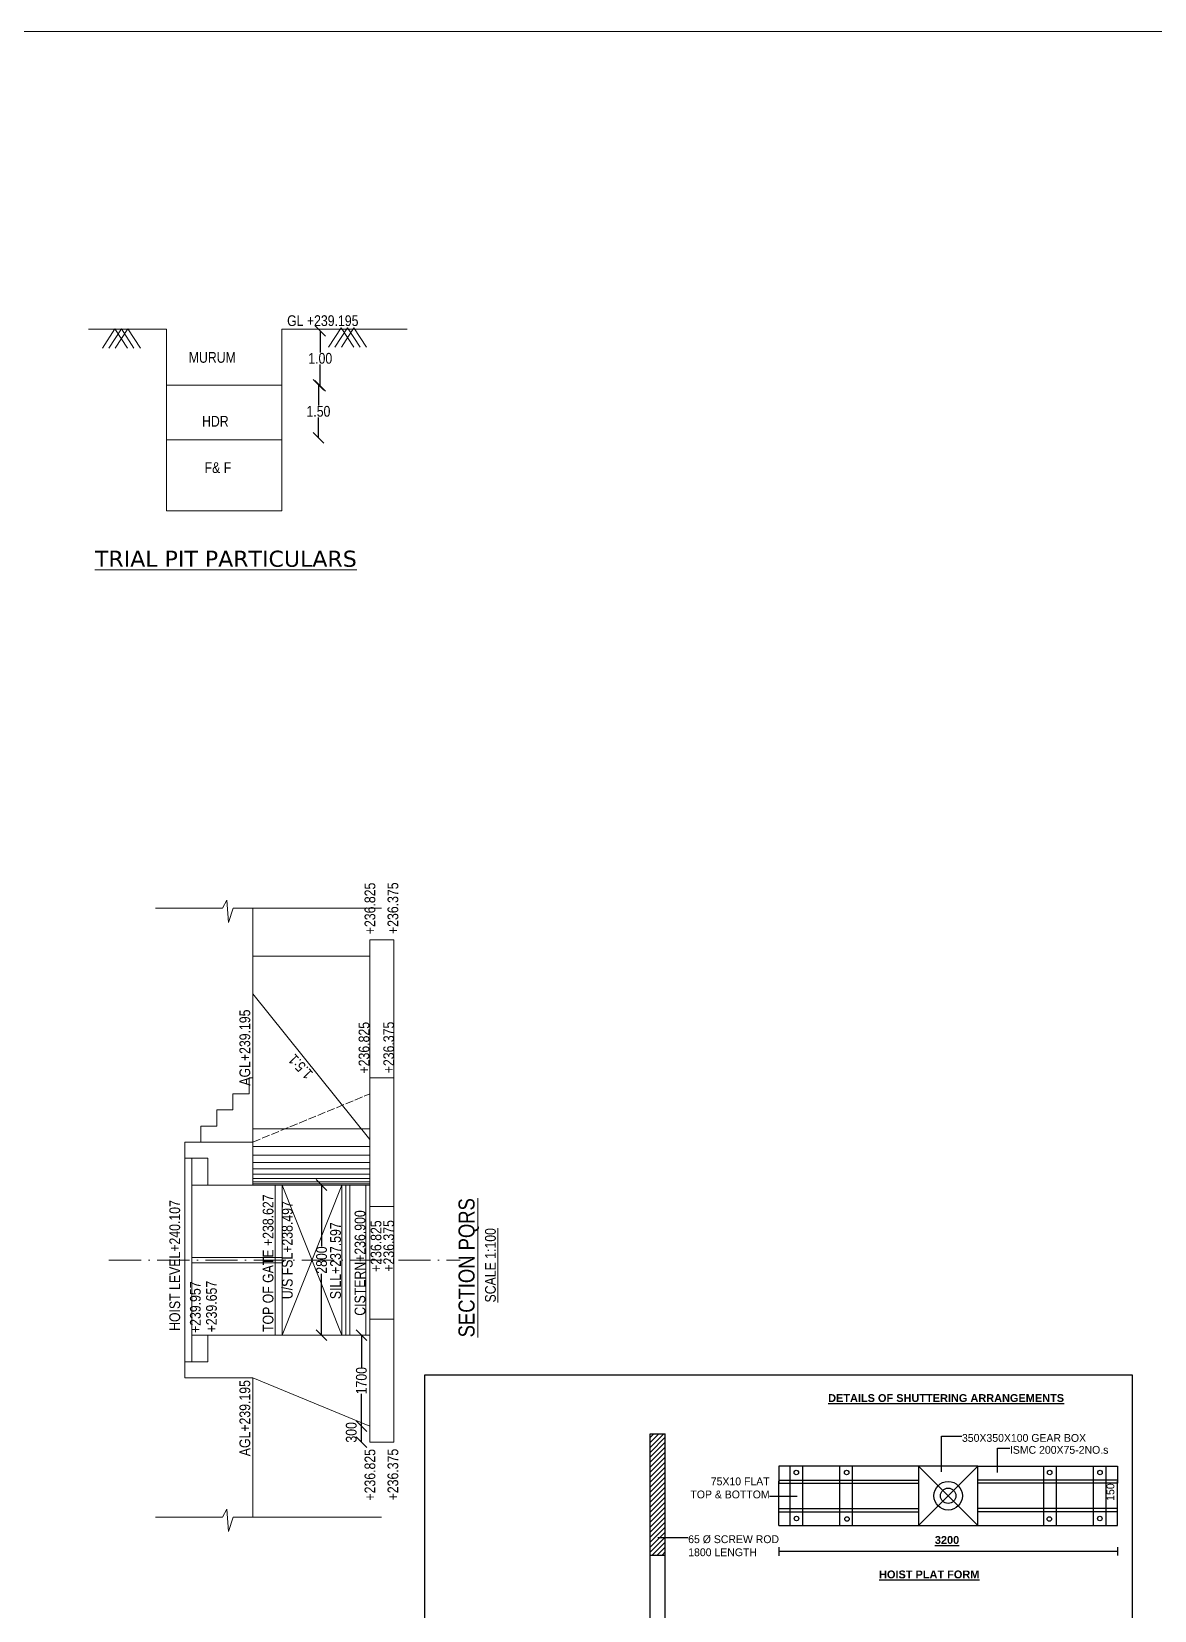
# Model space of a CAD drawing. Header units: inches. Extents: x 23061 to 455738, y -22027 to 396918.
# Drawn here: x 399149 to 420105, y 367462 to 396918 of the extents above; entities that cross this region are included whole.
import ezdxf

# ---------------------------------------------------------------- set-up
doc = ezdxf.new("R2010")
doc.units = ezdxf.units.IN
doc.header["$MEASUREMENT"] = 0
doc.linetypes.add('ACAD_ISO02W100', pattern=[15, 12, -3])
doc.linetypes.add('ACAD_ISO10W100', pattern=[18, 12, -3, 0, -3])
for name, color, linetype in [('head wall', 4, 'Continuous'), ('main canal', 1, 'Continuous'), ('walls', 130, 'Continuous')]:
    doc.layers.add(name, color=color, linetype=linetype)
doc.styles.add('ARIAL NARROW', font='ARIALN.TTF')
doc.styles.add('VERDANA', font='verdana.ttf')
doc.dimstyles.get("Standard").update_dxf_attribs({"dimtxt": 0.18, "dimasz": 0.18, "dimexe": 0.18, "dimexo": 0.0625, "dimgap": 0.09, "dimtad": 0, "dimtih": 1, "dimtoh": 1, "dimdec": 4, "dimzin": 0, "dimdsep": 46, "dimtxsty": 'Standard', "dimcen": 0.09, "dimadec": 0, "dimazin": 0, "dimtfac": 1, "dimtdec": 4, "dimtofl": 0, "dimtmove": 0, "dimatfit": 3, "dimfxl": 1, "dimtolj": 1, "dimtzin": 0, "dimarcsym": 0})
doc.dimstyles.new('STANDARD$0', dxfattribs={"dimscale": 88.888889, "dimtxt": 0.02, "dimasz": 0.02, "dimexe": 0.05, "dimexo": 0.1, "dimgap": 0.002, "dimtad": 2, "dimdec": 0, "dimzin": 1, "dimdsep": 46, "dimtxsty": 'Standard', "dimblk": 'OBLIQUE', "dimcen": 0.09, "dimadec": 0, "dimazin": 0, "dimtfac": 1, "dimtdec": 4, "dimtofl": 0, "dimtmove": 0, "dimatfit": 3, "dimfxl": 1, "dimtolj": 1, "dimtzin": 1, "dimarcsym": 0})

# ---------------------------------------------------------------- blocks, each defined once
blk = doc.blocks.new('_Oblique')
at = {"color": 0, "linetype": 'ByBlock', "lineweight": -2}
blk.add_line((-0.5, -0.5), (0.5, 0.5), dxfattribs=at)
blk = doc.blocks.new('*D45')
at = {"layer": 'Defpoints', "color": 0, "lineweight": 9, "transparency": 16777216}
for p in [(405305, 372599), (405463, 372599), (405463, 370899)]:
    blk.add_point(p, dxfattribs=at)
at = {"layer": 'main canal', "color": 0, "lineweight": -2, "transparency": 16777216}
for p, q in [((405305, 372599), (405305, 371996)), ((405305, 370899), (405305, 371502))]:
    blk.add_line(p, q, dxfattribs=at)
at = {"layer": 'main canal', "color": 0, "lineweight": -2, "transparency": 16777216, "xscale": 200, "yscale": 200, "zscale": 200}
for p, rotation in [((405305, 372599), 90), ((405305, 370899), 270)]:
    blk.add_blockref('_Oblique', p, dxfattribs=dict(at, rotation=rotation))
at = {"layer": 'main canal', "color": 0, "lineweight": 15, "transparency": 16777216, "insert": (405305, 371749), "char_height": 200, "attachment_point": 5, "rotation": 90, "style": 'ARIAL NARROW'}
blk.add_mtext('\\A1;1700', dxfattribs=at)
blk = doc.blocks.new('*D46')
at = {"layer": 'Defpoints', "color": 0, "lineweight": 9, "transparency": 16777216}
for p in [(405305, 370899), (405463, 370899), (405463, 370599)]:
    blk.add_point(p, dxfattribs=at)
at = {"layer": 'main canal', "color": 0, "lineweight": -2, "transparency": 16777216}
blk.add_line((405305, 370599), (405305, 370899), dxfattribs=at)
at = {"layer": 'main canal', "color": 0, "lineweight": -2, "transparency": 16777216, "xscale": 200, "yscale": 200, "zscale": 200}
for p, rotation in [((405305, 370899), 90), ((405305, 370599), 270)]:
    blk.add_blockref('_Oblique', p, dxfattribs=dict(at, rotation=rotation))
at = {"layer": 'main canal', "color": 0, "lineweight": 15, "transparency": 16777216, "insert": (405116, 370784), "char_height": 200, "attachment_point": 5, "rotation": 90, "style": 'ARIAL NARROW'}
blk.add_mtext('\\A1;300', dxfattribs=at)
blk = doc.blocks.new('*D14')
at = {"layer": 'Defpoints', "color": 0, "lineweight": 9, "transparency": 16777216}
for p in [(404562, 375399), (404562, 375399), (404562, 372599)]:
    blk.add_point(p, dxfattribs=at)
at = {"layer": 'main canal', "color": 0, "lineweight": -2, "transparency": 16777216}
for p, q in [((404562, 375399), (404562, 374255)), ((404562, 372599), (404562, 373743))]:
    blk.add_line(p, q, dxfattribs=at)
at = {"layer": 'main canal', "color": 0, "lineweight": -2, "transparency": 16777216, "xscale": 200, "yscale": 200, "zscale": 200}
for p, rotation in [((404562, 375399), 90), ((404562, 372599), 270)]:
    blk.add_blockref('_Oblique', p, dxfattribs=dict(at, rotation=rotation))
at = {"layer": 'main canal', "color": 0, "lineweight": 15, "transparency": 16777216, "insert": (404562, 373999), "char_height": 200, "attachment_point": 5, "rotation": 90, "style": 'ARIAL NARROW'}
blk.add_mtext('\\A1;2800', dxfattribs=at)
blk = doc.blocks.new('*D23')
at = {"layer": 'Defpoints', "color": 0, "lineweight": 9, "transparency": 16777216}
for p in [(404246, 391333), (404212, 390309), (404537, 390309)]:
    blk.add_point(p, dxfattribs=at)
at = {"layer": 'main canal', "color": 0, "lineweight": -2, "transparency": 16777216}
for p, q in [((404537, 391333), (404537, 390933)), ((404537, 390309), (404537, 390709))]:
    blk.add_line(p, q, dxfattribs=at)
at = {"layer": 'main canal', "color": 0, "lineweight": -2, "transparency": 16777216, "xscale": 200, "yscale": 200, "zscale": 200}
for p, rotation in [((404537, 391333), 90), ((404537, 390309), 270)]:
    blk.add_blockref('_Oblique', p, dxfattribs=dict(at, rotation=rotation))
at = {"layer": 'main canal', "color": 0, "lineweight": 15, "transparency": 16777216, "insert": (404537, 390821), "char_height": 200, "attachment_point": 5, "style": 'ARIAL NARROW'}
blk.add_mtext('\\A1;1.00', dxfattribs=at)
blk = doc.blocks.new('*D24')
at = {"layer": 'Defpoints', "color": 0, "lineweight": 9, "transparency": 16777216}
for p in [(404520, 390326), (404503, 389339), (404503, 389339)]:
    blk.add_point(p, dxfattribs=at)
at = {"layer": 'main canal', "color": 0, "lineweight": -2, "transparency": 16777216}
for p, q in [((404503, 390326), (404503, 389944)), ((404503, 389339), (404503, 389720))]:
    blk.add_line(p, q, dxfattribs=at)
at = {"layer": 'main canal', "color": 0, "lineweight": -2, "transparency": 16777216, "xscale": 200, "yscale": 200, "zscale": 200}
for p, rotation in [((404503, 390326), 90), ((404503, 389339), 270)]:
    blk.add_blockref('_Oblique', p, dxfattribs=dict(at, rotation=rotation))
at = {"layer": 'main canal', "color": 0, "lineweight": 15, "transparency": 16777216, "insert": (404503, 389832), "char_height": 200, "attachment_point": 5, "style": 'ARIAL NARROW'}
blk.add_mtext('\\A1;1.50', dxfattribs=at)

msp = doc.modelspace()

# ---------------------------------------------------------------- hatches: boundary and pattern name
h = msp.add_hatch()
h.set_pattern_fill('LINE', color=0, scale=526.5, angle=45, style=0)
h.set_pattern_definition([(45, (397684.43, 360660.6), (-46.53647, 46.53647), [])])
h.paths.add_polyline_path([(410974.6, 370760), (410693.2, 370760), (410693.2, 368495.1), (410974.6, 368495.1)])

# ---------------------------------------------------------------- linework, layer by layer
at = {"color": 0, "lineweight": 15}
for p, q in [((400214.3, 391363.9), (401665.8, 391363.9)), ((400705.7, 391369.8), (400470.5, 391009.3)), ((400825.1, 391369.8), (400589.9, 391009.3)), ((400705.7, 391369.8), (400941, 391009.3)), ((400944.6, 391369.8), (400709.3, 391009.3)), ((400825.1, 391369.8), (401060.4, 391009.3)), ((400944.6, 391369.8), (401179.8, 391009.3)), ((401665.8, 391363.9), (401665.8, 387973.8)), ((403821.2, 391363.9), (406157.4, 391363.9)), ((403821.2, 387973.8), (403821.2, 391363.9)), ((404927.7, 391390.7), (404692.5, 391030.2)), ((405047.1, 391390.7), (404811.9, 391030.2)), ((404927.7, 391390.7), (405163, 391030.2)), ((405166.6, 391390.7), (404931.3, 391030.2)), ((405047.1, 391390.7), (405282.4, 391030.2)), ((405166.6, 391390.7), (405401.8, 391030.2)), ((401659.2, 390320.5), (403821.2, 390320.5)), ((401667.9, 389303.5), (403821.2, 389303.5)), ((401665.8, 387973.8), (403821.2, 387973.8)), ((403828.1, 374048.9), (402138.1, 374048.9)), ((403828.1, 373948.9), (402138.1, 373948.9))]:
    msp.add_line(p, q, dxfattribs=at)
at = {"color": 0}
for p, q in [((410693.2, 366230.3), (410693.2, 370760)), ((410693.2, 370760), (410974.6, 370760)), ((410974.6, 366230.3), (410974.6, 370760)), ((415702.8, 370153.8), (413096.7, 370153.8)), ((413096.7, 370153.8), (413096.7, 369837.9)), ((413307.7, 369048.2), (413307.7, 370153.8)), ((413544.7, 369048.2), (413544.7, 370153.8)), ((414233.2, 369048.2), (414233.2, 370153.8)), ((414470.1, 369048.2), (414470.1, 370153.8)), ((415702.8, 370153.8), (416808.5, 369048.2)), ((415702.8, 369048.2), (416808.5, 370153.8)), ((415702.8, 370153.8), (415702.8, 369048.2)), ((416808.5, 370153.8), (415702.8, 370153.8)), ((416808.5, 369048.2), (416808.5, 370153.8)), ((416808.5, 370153.8), (419414.7, 370153.8)), ((418041.2, 369048.2), (418041.2, 370153.8)), ((418278.1, 369048.2), (418278.1, 370153.8)), ((418966.7, 369048.2), (418966.7, 370153.8)), ((419203.6, 369048.2), (419203.6, 370153.8)), ((419414.7, 370153.8), (419414.7, 369837.9)), ((413096.7, 369893.7), (415702.8, 369893.7)), ((413096.7, 369048.2), (413096.7, 369873.7)), ((413096.7, 369837.9), (415702.8, 369837.9)), ((419414.7, 369893.7), (416808.5, 369893.7)), ((419414.7, 369837.9), (416808.5, 369837.9)), ((419414.7, 369048.2), (419414.7, 369873.7)), ((413096.7, 369364.1), (415702.8, 369364.1)), ((413096.7, 369299.1), (415702.8, 369299.1)), ((419414.7, 369364.1), (416808.5, 369364.1)), ((419414.7, 369299.1), (416808.5, 369299.1)), ((413096.7, 369048.2), (419414.7, 369048.2)), ((413096.7, 369048.2), (413479.3, 369048.2)), ((416255.7, 369048.2), (416808.5, 369048.2)), ((410693.2, 368495.1), (410974.6, 368495.1)), ((413096.7, 368642), (413096.7, 368483.8)), ((413096.7, 368565.9), (419414.7, 368565.9)), ((419414.7, 368645.1), (419414.7, 368486.8))]:
    msp.add_line(p, q, dxfattribs=at)
at = {"linetype": 'ACAD_ISO02W100', "ltscale": 0.25}
msp.add_lwpolyline([(419691.6, 362368.9), (406487.9, 362368.9), (406487.9, 371854.8), (419691.6, 371854.8)], close=True, dxfattribs=at)
at = {"color": 0}
for centre, radius in [((413421.4, 370034.7), 41.8), ((414360.3, 370034.7), 41.8), ((418151, 370034.7), 41.8), ((419089.9, 370034.7), 41.8), ((416255.7, 369601), 265.9), ((416255.7, 369601), 143.3), ((413424.6, 369176.3), 41.8), ((414367.6, 369169), 41.8), ((418143.7, 369169), 41.8), ((419086.7, 369176.3), 41.8)]:
    msp.add_circle(centre, radius, dxfattribs=at)
at = {"layer": 'head wall', "color": 7, "lineweight": 15}
msp.add_lwpolyline([(437018.8, 342321.8), (371041.5, 342321.8), (371041.9, 396918), (437019.2, 396918)], close=True, dxfattribs=at)
at = {"layer": 'main canal', "color": 7, "lineweight": 15}
for p, q in [((403278.1, 380565.6), (403278.1, 375398.9)), ((405463.1, 377198.9), (405463.1, 379970.9)), ((405463.1, 379970.9), (405913.1, 379970.9)), ((405913.1, 377198.9), (405913.1, 379970.9)), ((403278.1, 379670.9), (405463.1, 379670.9)), ((405463.1, 376248.9), (403278.1, 378963.9)), ((403208.1, 377098.9), (403208.1, 377398.9)), ((403208.1, 377398.9), (403278.1, 377398.9)), ((405463.1, 377398.9), (405913.1, 377398.9)), ((402908.1, 376798.9), (402908.1, 377098.9)), ((402908.1, 377098.9), (403208.1, 377098.9)), ((405463.1, 373998.9), (405463.1, 377198.9)), ((405913.1, 373998.9), (405913.1, 377198.9)), ((402608.1, 376498.9), (402608.1, 376798.9)), ((402608.1, 376798.9), (402908.1, 376798.9)), ((402308.1, 376198.9), (402308.1, 376498.9)), ((402308.1, 376498.9), (402608.1, 376498.9)), ((403278.1, 376448.9), (405463.1, 376448.9)), ((402008.1, 373998.9), (402008.1, 376198.9)), ((402008.1, 376198.9), (403278.1, 376198.9)), ((402008.1, 375898.9), (402438.1, 375898.9)), ((402138.1, 373998.9), (402138.1, 375898.9)), ((402438.1, 375398.9), (402438.1, 375898.9)), ((403278.1, 376118.9), (405463.1, 376118.9)), ((403278.1, 375958.9), (405463.1, 375958.9)), ((403278.1, 375818.9), (405463.1, 375818.9)), ((403278.1, 375698.9), (405463.1, 375698.9)), ((403278.1, 375598.9), (405463.1, 375598.9)), ((402138.1, 375398.9), (405463.1, 375398.9)), ((403278.1, 375518.9), (405463.1, 375518.9)), ((403278.1, 375458.9), (405463.1, 375458.9)), ((403278.1, 375418.9), (405463.1, 375418.9)), ((403698.1, 373998.9), (403698.1, 375398.9)), ((403828.1, 373998.9), (403828.1, 375398.9)), ((403828.1, 372598.9), (404938.1, 375398.9)), ((403828.1, 375398.9), (404938.1, 372598.9)), ((404938.1, 373998.9), (404938.1, 375398.9)), ((405013.1, 373998.9), (405013.1, 375398.9)), ((405088.1, 373998.9), (405088.1, 375398.9)), ((405388.1, 373998.9), (405388.1, 375398.9)), ((405463.1, 374998.9), (405913.1, 374998.9)), ((402008.1, 373998.9), (402008.1, 371798.9)), ((402138.1, 373998.9), (402138.1, 372098.9)), ((403698.1, 373998.9), (403698.1, 372598.9)), ((403828.1, 373948.9), (403828.1, 374048.9)), ((403828.1, 373998.9), (403828.1, 372598.9)), ((404938.1, 373998.9), (404938.1, 372598.9)), ((405013.1, 373998.9), (405013.1, 372598.9)), ((405088.1, 373998.9), (405088.1, 372598.9)), ((405388.1, 373998.9), (405388.1, 372598.9)), ((405463.1, 373998.9), (405463.1, 370598.9)), ((405913.1, 373998.9), (405913.1, 370598.9)), ((405463.1, 372898.9), (405913.1, 372898.9)), ((402138.1, 372598.9), (405463.1, 372598.9)), ((402438.1, 372598.9), (402438.1, 372098.9)), ((402008.1, 372098.9), (402438.1, 372098.9)), ((402008.1, 371798.9), (403278.1, 371798.9)), ((403278.1, 371798.9), (405463.1, 370898.9)), ((403278.1, 371798.9), (403278.1, 369203.3)), ((405463.1, 370598.9), (405913.1, 370598.9))]:
    msp.add_line(p, q, dxfattribs=at)
at = {"layer": 'main canal', "color": 7, "linetype": 'ACAD_ISO10W100', "lineweight": 15, "ltscale": 50}
msp.add_line((400593.9, 373998.9), (407150.9, 373998.9), dxfattribs=at)
at = {"layer": 'main canal', "color": 7, "lineweight": 15}
for points in [[(405678.3, 380565.6), (402912.3, 380565.6), (402826.4, 380296.8), (402790.8, 380712.3), (402710.7, 380565.6), (401463.1, 380565.6)], [(405678.3, 369203.3), (402912.3, 369203.3), (402826.4, 368934.5), (402790.8, 369350.1), (402710.7, 369203.3), (401463.1, 369203.3)]]:
    msp.add_lwpolyline(points, dxfattribs=at)
at = {"layer": 'walls', "color": 7, "linetype": 'ACAD_ISO02W100', "lineweight": 15, "ltscale": 12.5}
msp.add_line((403278.1, 376198.9), (405463.1, 377098.9), dxfattribs=at)

# ---------------------------------------------------------------- texts
at = {"color": 0, "lineweight": 15, "style": 'ARIAL NARROW'}
msp.add_text('%%USCALE 1:100', height=200, rotation=90, dxfattribs=at).set_placement((407812.3, 373207.4))
at = {"color": 0}
msp.add_text('150', height=146.25, rotation=90, dxfattribs=at).set_placement((419356, 369507.2))
at = {"color": 0, "char_height": 146.25, "attachment_point": 1}
for s, insert, width in [('{\\fArial|b1|i0|c0|p34;\\LDETAILS OF SHUTTERING ARRANGEMENTS}', (414015.2, 371497.7), 9690.382), ('{\\fArial|b1|i0|c0|p34;\\L3200}', (416007.3, 368850), 4607.422), ('{\\fArial|b1|i0|c0|p34;\\LHOIST PLAT FORM}', (414965.4, 368207.1), 4607.422)]:
    msp.add_mtext(s, dxfattribs=dict(at, insert=insert, width=width))
at = {"color": 0, "char_height": 146.25}
for s, insert, attachment_point in [('\\A1;350X350X100 GEAR BOX', (416513.3, 370754), 1), ('\\A1;ISMC 200X75-2NO.s', (417408.8, 370531.2), 1), ('\\A1;75X10 FLAT\\PTOP & BOTTOM', (412923.2, 369551.1), 9), ('65 %%C SCREW ROD\\P1800 LENGTH', (411404, 368864.2), 1)]:
    msp.add_mtext(s, dxfattribs=dict(at, insert=insert, attachment_point=attachment_point))
at = {"layer": 'main canal', "color": 7, "lineweight": 15, "style": 'ARIAL NARROW'}
for s, p in [('GL +239.195', (403918.6, 391424.8)), ('MURUM', (402083.4, 390739.7)), ('HDR', (402331, 389547.7)), ('F& F', (402378.3, 388683.4))]:
    msp.add_text(s, height=200, dxfattribs=at).set_placement(p)
at = {"layer": 'main canal', "color": 7, "lineweight": 15, "insert": (400331.3, 387233.5), "char_height": 300, "width": 13778.696, "attachment_point": 1, "style": 'VERDANA'}
msp.add_mtext('{\\LTRIAL PIT PARTICULARS}', dxfattribs=at)
at = {"layer": 'main canal', "color": 7, "lineweight": 15, "style": 'ARIAL NARROW'}
for s, insert, char_height, width, attachment_point, rotation in [('+236.825', (405364.2, 380078), 200, 1933.217, 1, 90), ('+236.375', (405792.5, 380082.1), 200, 1933.217, 1, 90), ('AGL+239.195', (403029.5, 377252.4), 200, 1933.217, 1, 90), ('+236.825', (405253.2, 377479.6), 200, 1933.217, 1, 90), ('+236.375', (405714.1, 377483.8), 200, 1933.217, 1, 90), ('1.5:1', (404095.3, 377536.5), 200, 2125.56, 2, 133.72448), ('HOIST LEVEL+240.107', (401721.4, 372677.8), 200, 3155.254, 1, 90), ('TOP OF GATE +238.627', (403462.6, 372656.9), 200, 2790.098, 1, 90), ('U/S FSL+238.497', (403821.4, 373269.6), 200, 2033.217, 1, 90), ('{\\LSECTION PQRS}', (407117.2, 372557.1), 300, 13778.696, 1, 90), ('SILL+237.597', (404721.6, 373269.6), 200, 1933.217, 1, 90), ('CISTERN+236.900', (405178.5, 372960.8), 200, 1933.217, 1, 90), ('+236.825', (405477.5, 373778), 200, 1933.217, 1, 90), ('+236.375', (405714.1, 373782.2), 200, 1933.217, 1, 90), ('+239.957', (402105.4, 372638.3), 200, 3055.254, 1, 90), ('+239.657', (402406.1, 372649.5), 200, 3055.254, 1, 90), ('AGL+239.195', (403029.5, 370339.1), 200, 1933.217, 1, 90), ('+236.825', (405364.2, 369511.9), 200, 1933.217, 1, 90), ('+236.375', (405792.5, 369516), 200, 1933.217, 1, 90)]:
    msp.add_mtext(s, dxfattribs=dict(at, insert=insert, char_height=char_height, width=width, attachment_point=attachment_point, rotation=rotation))

# ---------------------------------------------------------------- dimensions: what is measured, and where the dimension line sits
at = {"layer": 'main canal', "color": 7, "lineweight": 15}
for base, p1, p2, text, picture, middle in [((404537, 390308.7), (404246.3, 391333.2), (404212.1, 390308.7), '1.00', '*D23', (404537, 390821)), ((404502.8, 389338.7), (404519.9, 390325.8), (404502.8, 389338.7), '1.50', '*D24', (404502.8, 389832.2))]:
    dim = msp.add_linear_dim(base=base, p1=p1, p2=p2, angle=90, text=text, dimstyle='STANDARD$0', override={"dimscale": 1, "dimtxt": 200, "dimasz": 200, "dimexe": 0.18, "dimexo": 0.0625, "dimgap": 10, "dimtad": 1, "dimtih": 1, "dimtoh": 1, "dimlfac": 0.5, "dimzin": 0, "dimtxsty": 'ARIAL NARROW', "dimblk1": 'Oblique', "dimblk2": 'Oblique', "dimsah": 1, "dimse1": 1, "dimse2": 1, "dimtmove": 2, "dimtzin": 0}, dxfattribs=at)
    dim.commit()
    dim.dimension.update_dxf_attribs({"geometry": picture, "text_midpoint": middle})
for base, p1, p2, picture, middle in [((404562.3, 375398.9), (404562.3, 372598.9), (404562.3, 375398.9), '*D14', (404562.3, 373998.9)), ((405304.8, 372598.9), (405463.1, 370898.9), (405463.1, 372598.9), '*D45', (405304.8, 371748.9))]:
    dim = msp.add_linear_dim(base=base, p1=p1, p2=p2, angle=90, dimstyle='STANDARD$0', override={"dimscale": 1, "dimtxt": 200, "dimasz": 200, "dimexe": 0.18, "dimexo": 0.0625, "dimgap": 10, "dimtad": 1, "dimtih": 1, "dimtoh": 1, "dimzin": 0, "dimtxsty": 'ARIAL NARROW', "dimblk1": 'Oblique', "dimblk2": 'Oblique', "dimsah": 1, "dimse1": 1, "dimse2": 1, "dimtzin": 0}, dxfattribs=at)
    dim.commit()
    dim.dimension.update_dxf_attribs({"geometry": picture, "text_midpoint": middle, "text_rotation": 90})
dim = msp.add_linear_dim(base=(405304.8, 370898.9), p1=(405463.1, 370598.9), p2=(405463.1, 370898.9), angle=90, dimstyle='STANDARD$0', override={"dimscale": 1, "dimtxt": 200, "dimasz": 200, "dimexe": 0.18, "dimexo": 0.0625, "dimgap": 10, "dimtad": 1, "dimtih": 1, "dimtoh": 1, "dimzin": 0, "dimtxsty": 'ARIAL NARROW', "dimblk1": 'Oblique', "dimblk2": 'Oblique', "dimsah": 1, "dimse1": 1, "dimse2": 1, "dimtmove": 2, "dimtzin": 0}, dxfattribs=at)
dim.commit()
dim.dimension.update_dxf_attribs({"geometry": '*D46', "text_midpoint": (405116, 370784.1), "dimtype": 160, "text_rotation": 90})

# ---------------------------------------------------------------- leaders
at = {"color": 0}
for points in [[(416130.4, 370045.4), (416130.4, 370714.6), (416513.1, 370714.6)], [(417174.8, 370035), (417174.8, 370491.8), (417408.7, 370491.8)], [(413435.7, 369590.6), (412923.3, 369590.6)], [(410837.2, 368824.7), (411403.9, 368824.7)]]:
    msp.add_leader(points, dimstyle='Standard', override={"dimgap": 0.09, "dimtad": 0}, dxfattribs=at)

doc.saveas('drawing.dxf')
